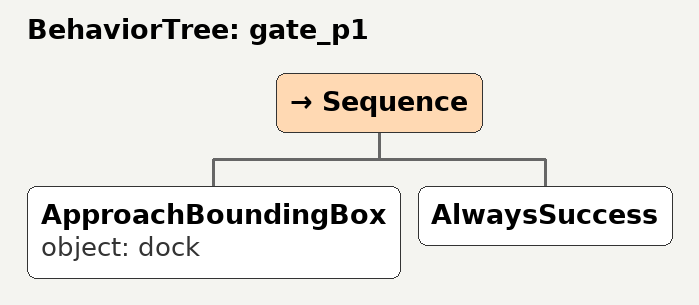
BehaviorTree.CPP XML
<root>
<BehaviorTree ID="gate_p1">
    <Sequence>
      <ApproachBoundingBox object="dock" />
      <AlwaysSuccess/>
    </Sequence>
  </BehaviorTree>
  </root>
